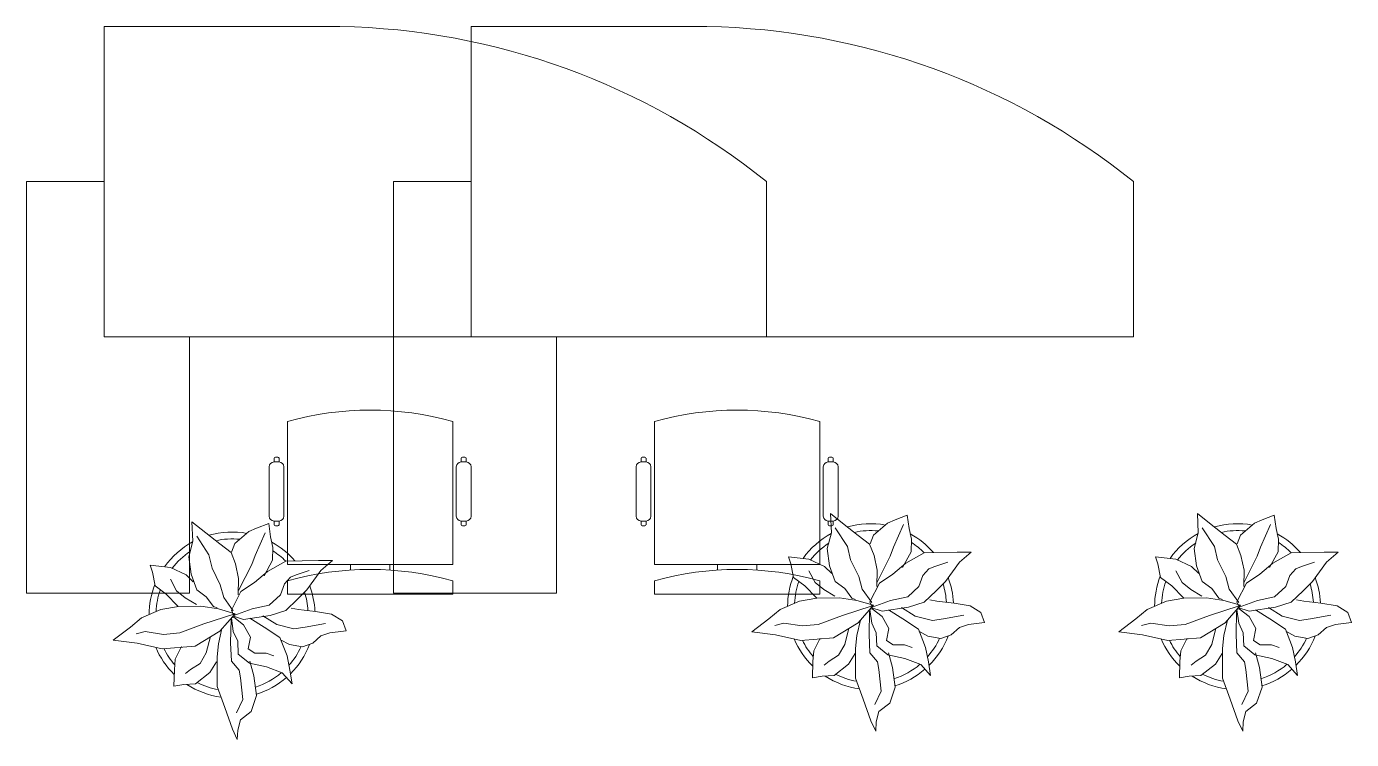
# Model space of a CAD drawing. Header units: inches. Extents: x 5 to 136470, y 9 to 138066.
# Drawn here: x 89632 to 93242, y 121233 to 123176 of the extents above; entities that cross this region are included whole.
import ezdxf

# ---------------------------------------------------------------- set-up
doc = ezdxf.new("R2010")
doc.units = ezdxf.units.IN
doc.header["$MEASUREMENT"] = 0
doc.layers.add('FURNITURE', color=253, linetype='Continuous', lineweight=5, transparency=0.05)
doc.layers.add('TREES', color=72, linetype='Continuous', lineweight=5, transparency=0.05)
doc.styles.add('ROMANS', font='', dxfattribs={"width": 0.8})
doc.styles.get('ROMANS').set_extended_font_data('VNI-Avo')

# ---------------------------------------------------------------- blocks, each defined once
blk = doc.blocks.new('A$C7b2e77e3')
at = {"layer": 'FURNITURE'}
for p, q in [((30020.9, 15459.9), (30020.9, 14614.6)), ((30663.5, 15459.9), (30020.9, 15459.9)), ((29809.5, 15037.3), (30020.9, 15037.3)), ((29809.5, 13915.6), (29809.5, 15037.3)), ((31825.8, 15037.3), (31825.8, 14614.6)), ((31825.8, 14614.6), (30020.9, 14614.6)), ((30253.8, 14614.6), (30253.8, 13915.6)), ((30520.9, 14383.4), (30520.9, 13993.6)), ((30970.9, 13993.6), (30970.9, 14383.4)), ((30484.3, 14273.2), (30484.3, 14283.3)), ((30484.3, 14273.2), (30497.7, 14273.2)), ((30497.7, 14273.2), (30484.3, 14273.2)), ((30487.6, 14286.6), (30494.3, 14286.6)), ((30497.7, 14283.3), (30497.7, 14273.2)), ((30994.2, 14283.3), (30994.2, 14273.2)), ((31007.6, 14273.2), (30994.2, 14273.2)), ((30994.2, 14273.2), (31007.6, 14273.2)), ((31004.2, 14286.6), (30997.5, 14286.6)), ((31007.6, 14273.2), (31007.6, 14283.3)), ((30470.8, 14125.6), (30470.8, 14259.8)), ((30511.1, 14259.8), (30511.1, 14125.6)), ((30980.8, 14259.8), (30980.8, 14125.6)), ((31021, 14125.6), (31021, 14259.8)), ((30497.7, 14112.2), (30484.3, 14112.2)), ((30484.3, 14112.2), (30484.3, 14102.1)), ((30487.6, 14098.7), (30494.3, 14098.7)), ((30497.7, 14102.1), (30497.7, 14112.2)), ((30994.2, 14112.2), (31007.6, 14112.2)), ((30994.2, 14102.1), (30994.2, 14112.2)), ((31004.2, 14098.7), (30997.5, 14098.7)), ((31007.6, 14112.2), (31007.6, 14102.1)), ((30520.9, 13993.6), (30970.9, 13993.6)), ((30692.2, 13993.6), (30692.2, 13980.2)), ((30799.6, 13993.6), (30799.6, 13980.2)), ((30520.9, 13949), (30520.9, 13913.1)), ((30970.9, 13913.1), (30970.9, 13949)), ((29809.5, 13915.6), (30253.8, 13915.6)), ((30520.9, 13913.1), (30970.9, 13913.1))]:
    blk.add_line(p, q, dxfattribs=at)
for centre, radius, start, end in [((30628.7, 13554.7), 1905.5, 51.0807, 88.9531), ((30745.9, 13587.1), 827.5, 74.2216, 105.7784), ((30484.3, 14259.8), 13.4, 90, 180), ((30487.6, 14283.3), 3.35, 90, 180), ((30494.3, 14283.3), 3.35, 0, 90), ((30497.7, 14259.8), 13.4, 0, 90), ((30994.2, 14259.8), 13.4, 90, 180), ((30997.5, 14283.3), 3.35, 90, 180), ((31004.2, 14283.3), 3.35, 0, 90), ((31007.6, 14259.8), 13.4, 0, 90), ((30484.3, 14125.6), 13.4, 180, 270), ((30497.7, 14125.6), 13.4, 270, 0), ((30994.2, 14125.6), 13.4, 180, 270), ((31007.6, 14125.6), 13.4, 270, 0), ((30487.6, 14102.1), 3.35, 180, 270), ((30494.3, 14102.1), 3.35, 270, 0), ((30997.5, 14102.1), 3.35, 180, 270), ((31004.2, 14102.1), 3.35, 270, 0), ((30745.9, 13152.8), 827.5, 74.2216, 105.7784)]:
    blk.add_arc(centre, radius, start, end, dxfattribs=at)
at = {"layer": 'TREES'}
for p, q in [((32038.1, 14103), (32000.2, 14132.4)), ((32000.2, 14132.4), (32002.7, 14079.7)), ((32209.7, 14128.1), (32176.3, 14115.1)), ((32214.7, 14092), (32209.7, 14128.1)), ((29298.2, 14080.3), (29260.3, 14109.7)), ((29260.3, 14109.7), (29262.8, 14057)), ((29415.8, 14083.4), (29377.4, 14051.3)), ((29436.4, 14092.4), (29415.8, 14083.4)), ((29469.7, 14105.3), (29436.4, 14092.4)), ((29474.7, 14069.3), (29469.7, 14105.3)), ((32046.7, 14043), (32013.5, 14093.2)), ((32076.1, 14072.4), (32038.1, 14103)), ((32155.7, 14106.2), (32117.3, 14074.1)), ((32176.3, 14115.1), (32155.7, 14106.2)), ((32199.4, 14102.4), (32172.4, 14040.7)), ((32221.1, 14062.6), (32214.7, 14092)), ((29262.8, 14057), (29251.7, 14014.2)), ((29306.8, 14020.3), (29273.6, 14070.5)), ((29336.1, 14049.7), (29298.2, 14080.3)), ((29366.8, 14026.3), (29336.1, 14049.7)), ((29377.4, 14051.3), (29368.4, 14026.9)), ((29459.5, 14079.7), (29432.4, 14018)), ((29481.2, 14039.9), (29474.7, 14069.3)), ((32002.7, 14079.7), (31991.7, 14036.9)), ((32106.7, 14049), (32076.1, 14072.4)), ((32119, 14018.4), (32106.7, 14049)), ((32117.3, 14074.1), (32108.4, 14049.7)), ((32219.9, 14028), (32221.1, 14062.6)), ((29251.7, 14014.2), (29257.8, 13967.5)), ((29315.3, 13983.6), (29306.8, 14020.3)), ((29379.1, 13995.7), (29366.8, 14026.3)), ((29432.4, 14018), (29423.5, 13993.6)), ((29479.9, 14005.3), (29481.2, 14039.9)), ((31941.4, 14008.6), (31886.2, 14014.8)), ((31886.2, 14014.8), (31892.5, 13995.2)), ((31991.7, 14036.9), (31997.7, 13990.2)), ((32055.2, 14006.3), (32046.7, 14043)), ((32127.5, 13978.2), (32119, 14018.4)), ((32163.4, 14016.3), (32127.5, 13945.8)), ((32172.4, 14040.7), (32163.4, 14016.3)), ((32196.7, 13985.4), (32219.9, 14028)), ((32256.1, 14025.9), (32205.9, 13997.8)), ((32345.5, 14027.1), (32256.1, 14025.9)), ((32383.5, 14027.1), (32345.5, 14027.1)), ((32351.6, 14000), (32383.5, 14027.1)), ((29201.5, 13985.9), (29146.3, 13992.1)), ((29146.3, 13992.1), (29152.5, 13972.5)), ((29244.2, 13965.2), (29201.5, 13985.9)), ((29337.4, 13938.1), (29315.3, 13983.6)), ((29387.6, 13955.4), (29379.1, 13995.7)), ((29423.5, 13993.6), (29387.6, 13923.1)), ((29466, 13975), (29430.5, 13944.4)), ((29456.8, 13962.7), (29479.9, 14005.3)), ((29516.2, 14003.2), (29466, 13975)), ((29605.6, 14004.4), (29516.2, 14003.2)), ((29544.3, 13965.2), (29579.8, 13977.3)), ((29573.7, 13924.8), (29611.7, 13977.3)), ((29643.5, 14004.4), (29605.6, 14004.4)), ((29611.7, 13977.3), (29643.5, 14004.4)), ((31892.5, 13995.2), (31899.8, 13958.6)), ((31984.2, 13988), (31941.4, 14008.6)), ((31958.5, 13945), (31941.4, 13976.9)), ((32003.7, 13969.4), (31984.2, 13988)), ((31997.7, 13990.2), (32013.5, 13947.5)), ((32077.3, 13960.8), (32055.2, 14006.3)), ((32126.3, 13934), (32127.5, 13978.2)), ((32205.9, 13997.8), (32170.5, 13967.1)), ((32252.4, 13963.3), (32268.4, 13981.7)), ((32268.4, 13981.7), (32284.3, 13988)), ((32284.3, 13988), (32319.7, 14000)), ((32313.7, 13947.5), (32351.6, 14000)), ((29152.5, 13972.5), (29159.8, 13935.8)), ((29218.6, 13922.3), (29201.5, 13954.2)), ((29263.8, 13946.7), (29244.2, 13965.2)), ((29257.8, 13967.5), (29273.6, 13924.8)), ((29347.2, 13903.9), (29337.4, 13938.1)), ((29386.4, 13911.2), (29387.6, 13955.4)), ((29430.5, 13944.4), (29393.7, 13919.8)), ((29501.4, 13911.2), (29512.5, 13940.6)), ((29512.5, 13940.6), (29528.5, 13959)), ((29528.5, 13959), (29544.3, 13965.2)), ((31899.8, 13958.6), (31930.4, 13935.2)), ((31981.9, 13925.4), (31958.5, 13945)), ((32013.5, 13947.5), (32039.4, 13927.9)), ((32087.1, 13926.7), (32077.3, 13960.8)), ((32133.6, 13942.5), (32108, 13892.3)), ((32170.5, 13967.1), (32133.6, 13942.5)), ((32241.3, 13934), (32252.4, 13963.3)), ((32288, 13921.6), (32313.7, 13947.5)), ((29159.8, 13935.8), (29190.5, 13912.5)), ((29190.5, 13912.5), (29222.3, 13880.6)), ((29241.9, 13902.7), (29218.6, 13922.3)), ((29272.6, 13884.3), (29241.9, 13902.7)), ((29273.6, 13924.8), (29299.5, 13905.2)), ((29299.5, 13905.2), (29319, 13879.3)), ((29372.8, 13867.2), (29347.2, 13903.9)), ((29393.7, 13919.8), (29368, 13869.5)), ((29470.8, 13883.1), (29501.4, 13911.2)), ((29548.1, 13898.9), (29573.7, 13924.8)), ((31915.6, 13893.5), (31963.5, 13902.1)), ((31930.4, 13935.2), (31962.3, 13903.3)), ((31963.5, 13902.1), (32024.6, 13903.3)), ((32012.5, 13907.1), (31981.9, 13925.4)), ((32024.6, 13903.3), (32072.3, 13896)), ((32039.4, 13927.9), (32059, 13902.1)), ((32059, 13902.1), (32068.8, 13898.5)), ((32112.7, 13890), (32087.1, 13926.7)), ((32164.2, 13896), (32210.7, 13905.8)), ((32210.7, 13905.8), (32241.3, 13934)), ((32256.1, 13891), (32288, 13921.6)), ((29123.1, 13848.7), (29175.7, 13870.8)), ((29175.7, 13870.8), (29223.6, 13879.3)), ((29223.6, 13879.3), (29284.7, 13880.6)), ((29284.7, 13880.6), (29332.4, 13873.3)), ((29319, 13879.3), (29328.8, 13875.8)), ((29332.4, 13873.3), (29377.8, 13859.7)), ((29368, 13869.5), (29374.1, 13854.9)), ((29374.1, 13854.9), (29424.3, 13873.3)), ((29424.3, 13873.3), (29470.8, 13883.1)), ((29473.3, 13854.9), (29516.2, 13868.3)), ((29516.2, 13868.3), (29548.1, 13898.9)), ((29550.4, 13870.8), (29530.8, 13874.5)), ((29597.1, 13866), (29550.4, 13870.8)), ((29641, 13858.5), (29597.1, 13866)), ((31832.4, 13845.8), (31863.1, 13871.4)), ((31863.1, 13871.4), (31915.6, 13893.5)), ((32114, 13881.2), (32033.1, 13854.3)), ((32072.3, 13896), (32117.7, 13882.5)), ((32117.7, 13882.5), (32076.1, 13834.7)), ((32106.7, 13866.6), (32105.5, 13802.8)), ((32108, 13892.3), (32114, 13877.7)), ((32108, 13871.4), (32114, 13872.7)), ((32112.7, 13833.5), (32108, 13871.4)), ((32110.5, 13876.4), (32140.9, 13866.6)), ((32114, 13877.7), (32164.2, 13896)), ((32114, 13872.7), (32140.9, 13851.8)), ((32140.9, 13866.6), (32213.2, 13877.7)), ((32158.2, 13870.4), (32197.4, 13845.8)), ((32231.5, 13853.1), (32193.6, 13876.4)), ((32213.2, 13877.7), (32256.1, 13891)), ((32290.3, 13893.5), (32270.7, 13897.3)), ((32337, 13888.7), (32290.3, 13893.5)), ((32381, 13881.2), (32337, 13888.7)), ((32410.4, 13862.9), (32381, 13881.2)), ((29092.5, 13823), (29123.1, 13848.7)), ((29293.2, 13831.6), (29227.1, 13807.2)), ((29374.1, 13858.5), (29293.2, 13831.6)), ((29377.8, 13859.7), (29336.1, 13812)), ((29366.8, 13843.9), (29365.5, 13780.1)), ((29368, 13848.7), (29374.1, 13849.9)), ((29372.8, 13810.7), (29368, 13848.7)), ((29370.5, 13853.7), (29401, 13843.9)), ((29374.1, 13849.9), (29401, 13829.1)), ((29401, 13843.9), (29473.3, 13854.9)), ((29401, 13829.1), (29419.5, 13796.1)), ((29418.3, 13847.6), (29457.4, 13823)), ((29491.6, 13830.3), (29453.7, 13853.7)), ((29538.3, 13818.2), (29491.6, 13830.3)), ((29624, 13832.8), (29568.7, 13823)), ((29670.4, 13840.1), (29641, 13858.5)), ((29680.2, 13813.2), (29670.4, 13840.1)), ((31786, 13810.3), (31832.4, 13845.8)), ((31872.9, 13833.5), (31848.3, 13827.4)), ((31923.1, 13826.2), (31872.9, 13833.5)), ((31967.1, 13829.9), (31923.1, 13826.2)), ((32033.1, 13854.3), (31967.1, 13829.9)), ((32076.1, 13834.7), (32008.7, 13794.3)), ((32072.3, 13800.5), (32082.1, 13842)), ((32125, 13807.8), (32112.7, 13833.5)), ((32140.9, 13851.8), (32159.4, 13818.9)), ((32197.4, 13845.8), (32240.1, 13817.6)), ((32278.2, 13841), (32231.5, 13853.1)), ((32308.6, 13845.8), (32278.2, 13841)), ((32363.9, 13855.6), (32308.6, 13845.8)), ((32351.6, 13822.4), (32376.2, 13829.9)), ((32376.2, 13829.9), (32412.9, 13834.7)), ((32420.1, 13836), (32410.4, 13862.9)), ((32412.9, 13834.7), (32420.1, 13836)), ((29046, 13787.6), (29092.5, 13823)), ((29132.9, 13810.7), (29108.3, 13804.7)), ((29183.2, 13803.4), (29132.9, 13810.7)), ((29227.1, 13807.2), (29183.2, 13803.4)), ((29336.1, 13812), (29268.8, 13771.5)), ((29299.5, 13753.2), (29310.5, 13797.4)), ((29332.4, 13777.8), (29342.2, 13819.3)), ((29385.1, 13785.1), (29372.8, 13810.7)), ((29419.5, 13796.1), (29413.3, 13764.2)), ((29457.4, 13823), (29500.2, 13794.9)), ((29500.2, 13794.9), (29519.7, 13744.6)), ((29568.7, 13823), (29538.3, 13818.2)), ((29589.6, 13779), (29611.7, 13799.7)), ((29611.7, 13799.7), (29636.2, 13807.2)), ((29636.2, 13807.2), (29672.9, 13812)), ((29672.9, 13812), (29680.2, 13813.2)), ((31850.8, 13801.8), (31786, 13810.3)), ((31919.3, 13787), (31850.8, 13801.8)), ((32008.7, 13794.3), (31919.3, 13787)), ((31954.8, 13758.8), (31972.1, 13793)), ((32039.4, 13775.9), (32050.4, 13820.1)), ((32068.8, 13764.9), (32072.3, 13800.5)), ((32105.5, 13802.8), (32108, 13752.8)), ((32126.3, 13772.4), (32125, 13807.8)), ((32159.4, 13818.9), (32153.2, 13787)), ((32240.1, 13817.6), (32259.7, 13767.4)), ((32241.3, 13811.6), (32265.9, 13798)), ((32265.9, 13798), (32301.4, 13792)), ((32301.4, 13792), (32329.5, 13801.8)), ((32329.5, 13801.8), (32351.6, 13822.4)), ((29110.8, 13779), (29046, 13787.6)), ((29179.4, 13764.2), (29110.8, 13779)), ((29268.8, 13771.5), (29179.4, 13764.2)), ((29214.8, 13736.1), (29232.1, 13770.3)), ((29328.8, 13742.1), (29332.4, 13777.8)), ((29365.5, 13780.1), (29368, 13730.1)), ((29386.4, 13749.6), (29385.1, 13785.1)), ((29413.3, 13764.2), (29431.6, 13751.9)), ((29501.4, 13788.8), (29526, 13775.3)), ((29526, 13775.3), (29561.4, 13769.2)), ((29561.4, 13769.2), (29589.6, 13779)), ((31952.5, 13729.4), (31954.8, 13758.8)), ((32022.3, 13746.5), (32039.4, 13775.9)), ((32068.8, 13725.7), (32068.8, 13764.9)), ((32156.9, 13747.8), (32126.3, 13772.4)), ((32153.2, 13787), (32171.5, 13774.7)), ((32171.5, 13774.7), (32202.2, 13774.7)), ((32202.2, 13774.7), (32223, 13767.4)), ((32259.7, 13767.4), (32267.2, 13728.2)), ((29212.6, 13706.7), (29214.8, 13736.1)), ((29256.5, 13707.9), (29282.4, 13723.8)), ((29282.4, 13723.8), (29299.5, 13753.2)), ((29327.6, 13728.8), (29309.3, 13699.4)), ((29328.8, 13702.9), (29328.8, 13742.1)), ((29368, 13730.1), (29388.9, 13705.4)), ((29417, 13725), (29386.4, 13749.6)), ((29463.5, 13715.2), (29417, 13725)), ((29418.3, 13730.1), (29429.3, 13690.6)), ((29431.6, 13751.9), (29462.2, 13751.9)), ((29462.2, 13751.9), (29483.1, 13744.6)), ((29519.7, 13744.6), (29527.3, 13705.4)), ((31951.2, 13685.2), (31952.5, 13729.4)), ((31983.1, 13719.6), (31996.5, 13730.7)), ((31996.5, 13730.7), (32022.3, 13746.5)), ((32049.2, 13722.1), (32010, 13691.5)), ((32067.5, 13751.5), (32049.2, 13722.1)), ((32068.8, 13684), (32068.8, 13725.7)), ((32108, 13752.8), (32128.8, 13728.2)), ((32128.8, 13728.2), (32132.3, 13707.3)), ((32203.4, 13738), (32156.9, 13747.8)), ((32158.2, 13752.8), (32169.2, 13713.4)), ((32246.3, 13720.9), (32203.4, 13738)), ((32273.2, 13691.5), (32246.3, 13720.9)), ((32267.2, 13728.2), (32273.2, 13691.5)), ((29211.3, 13662.5), (29212.6, 13706.7)), ((29243.2, 13696.9), (29256.5, 13707.9)), ((29309.3, 13699.4), (29270.1, 13668.8)), ((29328.8, 13661.2), (29328.8, 13702.9)), ((29388.9, 13705.4), (29392.4, 13684.6)), ((29392.4, 13684.6), (29398.7, 13625.8)), ((29429.3, 13690.6), (29436.6, 13636.9)), ((29506.4, 13698.2), (29463.5, 13715.2)), ((29533.3, 13668.8), (29506.4, 13698.2)), ((29527.3, 13705.4), (29533.3, 13668.8)), ((31978.1, 13689), (31951.2, 13685.2)), ((32010, 13691.5), (31978.1, 13689)), ((32132.3, 13707.3), (32138.6, 13648.5)), ((32169.2, 13713.4), (32176.5, 13659.6)), ((29238.2, 13666.3), (29211.3, 13662.5)), ((29270.1, 13668.8), (29238.2, 13666.3)), ((29349.7, 13603.7), (29328.8, 13661.2)), ((32089.6, 13626.4), (32068.8, 13684)), ((32138.6, 13648.5), (32121.3, 13611.8)), ((32176.5, 13659.6), (32161.7, 13615.4)), ((29398.7, 13625.8), (29381.4, 13589.1)), ((29436.6, 13636.9), (29421.8, 13592.7)), ((32110.5, 13567.6), (32089.6, 13626.4)), ((32161.7, 13615.4), (32132.3, 13593.5)), ((29370.5, 13544.9), (29349.7, 13603.7)), ((29421.8, 13592.7), (29392.4, 13570.8)), ((32132.3, 13593.5), (32125, 13565.3)), ((29383.9, 13516.8), (29370.5, 13544.9)), ((29385.1, 13542.6), (29383.9, 13516.8)), ((29392.4, 13570.8), (29385.1, 13542.6)), ((32123.8, 13539.5), (32110.5, 13567.6)), ((32125, 13565.3), (32123.8, 13539.5))]:
    blk.add_line(p, q, dxfattribs=at)
for centre, radius, start, end in [((29369.6, 13856.3), 226, 79.7038, 106.1281), ((32109.5, 13879), 226, 79.7038, 106.1281), ((32109.5, 13879), 207.1, 84.1886, 102.4028), ((29369.6, 13856.3), 226, 118.3455, 144.4541), ((29369.6, 13856.3), 207.1, 84.1886, 102.4028), ((29369.6, 13856.3), 226, 40.6606, 61.3393), ((32109.5, 13879), 226, 118.3455, 144.4541), ((32109.5, 13879), 207.1, 123.3868, 142.0756), ((32109.5, 13879), 226, 40.6606, 61.3393), ((32109.5, 13879), 207.1, 45.0835, 57.5023), ((29369.6, 13856.3), 207.1, 123.3868, 142.0756), ((29369.6, 13856.3), 207.1, 45.0835, 57.5023), ((29369.6, 13856.3), 226, 158.5862, 179.7442), ((32109.5, 13879), 226, 158.5862, 179.7442), ((32109.5, 13879), 207.1, 160.6559, 177.5057), ((32109.5, 13879), 207.1, 3.2699, 17.4002), ((32109.5, 13879), 226, 2.503, 20.4563), ((29369.6, 13856.3), 207.1, 160.6559, 177.5057), ((29369.6, 13856.3), 207.1, 3.2699, 17.4002), ((29369.6, 13856.3), 226, 2.503, 20.4563), ((32109.5, 13879), 207.1, 318.4756, 335.3347), ((32109.5, 13879), 226, 314.8021, 339.1804), ((29369.6, 13856.3), 226, 202.9768, 225.8473), ((29369.6, 13856.3), 207.1, 206.2761, 221.1349), ((29369.6, 13856.3), 207.1, 318.4756, 335.3347), ((29369.6, 13856.3), 226, 314.8021, 339.1804), ((32109.5, 13879), 226, 202.9768, 225.8473), ((32109.5, 13879), 207.1, 206.2761, 221.1349), ((32109.5, 13879), 207.1, 287.9864, 310.5771), ((29369.6, 13856.3), 207.1, 287.9864, 310.5771), ((29369.6, 13856.3), 226, 287.123, 310.9816), ((32109.5, 13879), 226, 236.9563, 262.295), ((32109.5, 13879), 207.1, 242.6899, 259.5346), ((32109.5, 13879), 226, 287.123, 310.9816), ((29369.6, 13856.3), 226, 236.9563, 262.295), ((29369.6, 13856.3), 207.1, 242.6899, 259.5346)]:
    blk.add_arc(centre, radius, start, end, dxfattribs=at)
at = {"color": 0, "linetype": 'ByBlock', "style": 'ROMANS'}
for tag, p in [('+1200', (24241.2, 16553.9)), ('+00', (29332.1, 8469.4))]:
    blk.add_attdef(tag, p, '', height=132.2, dxfattribs=at)

msp = doc.modelspace()

# ---------------------------------------------------------------- block references
for p in [(59822, 107716.1), (60822, 107716.1)]:
    msp.add_blockref('A$C7b2e77e3', p)

doc.saveas('drawing.dxf')
